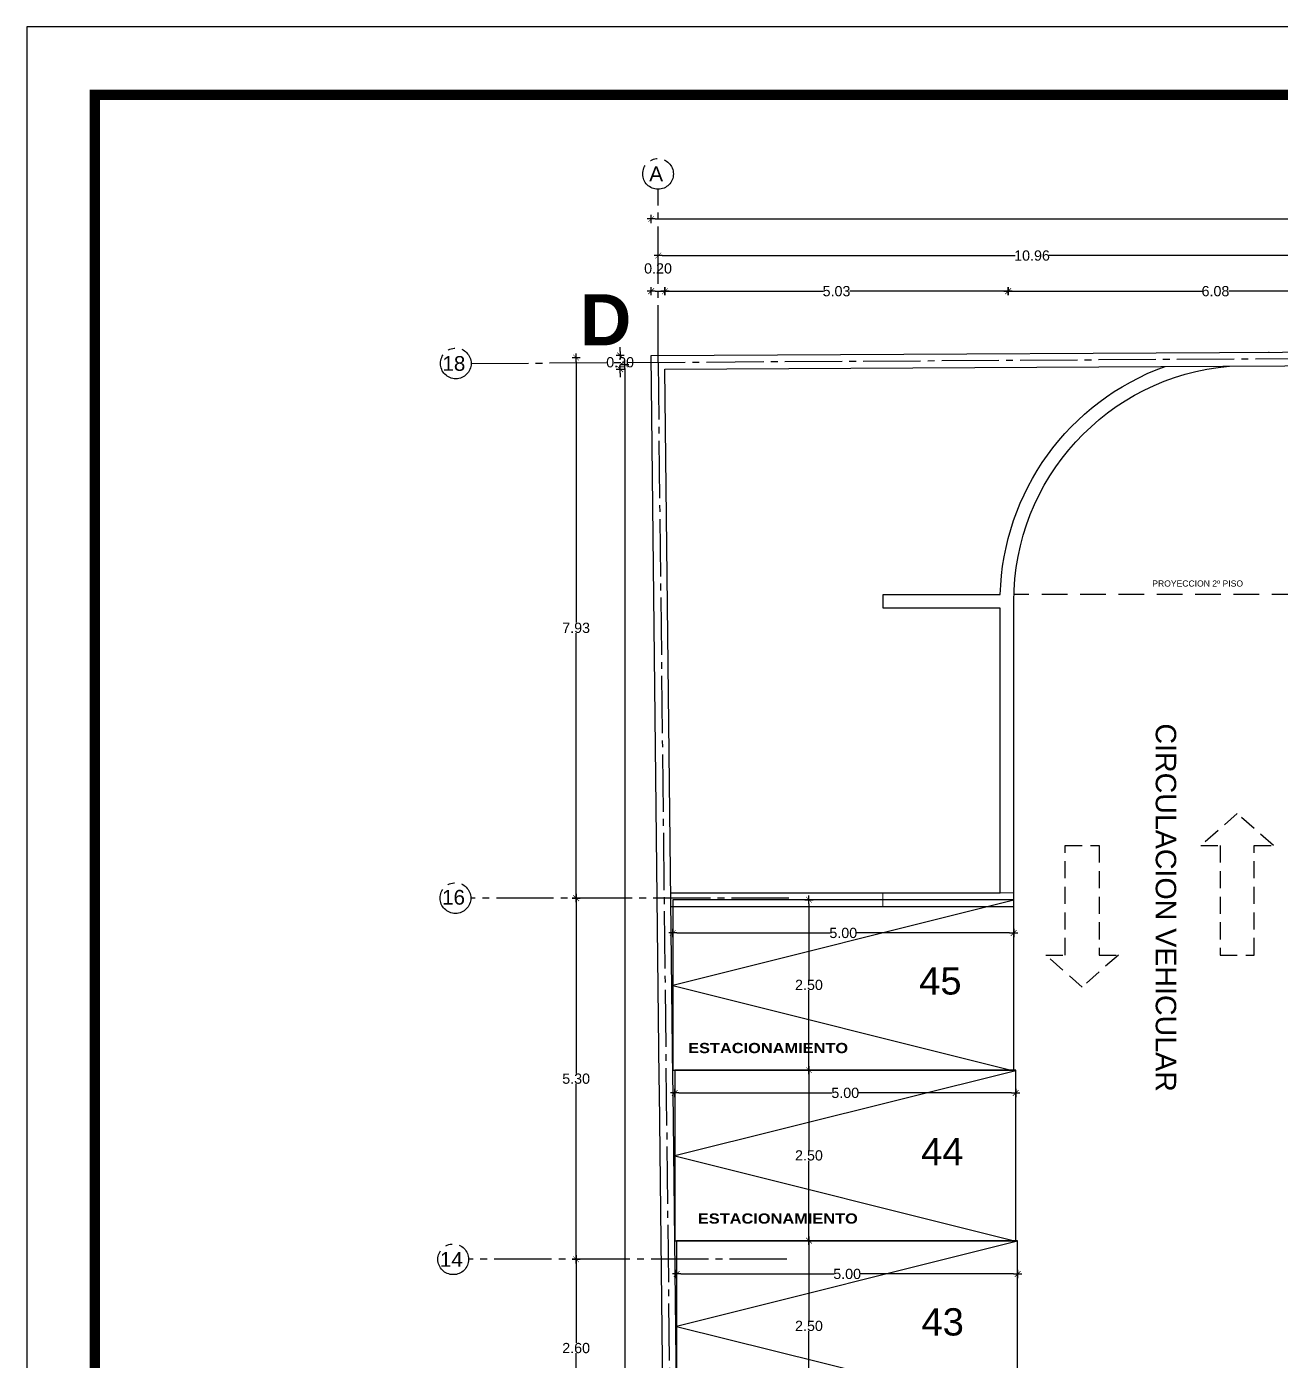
# Model space of a CAD drawing. Header units: millimetres. Extents: x 1217 to 2428, y 234 to 644.
# Drawn here: x 2338.46 to 2356.86, y 364.87 to 384.44 of the extents above; entities that cross this region are included whole.
import ezdxf

# ---------------------------------------------------------------- set-up
doc = ezdxf.new("R2010")
doc.units = ezdxf.units.MM
for name, pattern in [('ACAD_ISO04W100', [30, 24, -3, 0, -3]), ('HIDDEN', [0.375, 0.25, -0.125]), ('HIDDEN2', [0.1875, 0.125, -0.0625])]:
    doc.linetypes.add(name, pattern=pattern)
doc.layers.get('0').update_dxf_attribs({"lineweight": 5})
for name, color, linetype in [('0.1', 251, 'Continuous'), ('COTAS', 252, 'Continuous'), ('COTAS INTERIORES', 3, 'Continuous'), ('Ejes', 8, 'Continuous'), ('MURO', 5, 'Continuous'), ('Pavimento', 8, 'Continuous'), ('Texto', 1, 'Continuous'), ('Textos', 2, 'Continuous')]:
    doc.layers.add(name, color=color, linetype=linetype)
doc.styles.add('DIM000', font='')
doc.styles.add('INTERARQ', font='arial.ttf')
doc.styles.get("Standard").update_dxf_attribs({"font": 'arial.ttf'})
doc.styles.get('DIM000').set_extended_font_data('Arial Black')
doc.dimstyles.new('ESCALA_1-50', dxfattribs={"dimtxt": 0.15, "dimasz": 0.06, "dimexe": 0.18, "dimexo": 0.0625, "dimgap": 0, "dimtad": 0, "dimtih": 1, "dimtoh": 1, "dimzin": 0, "dimdsep": 46, "dimtxsty": 'INTERARQ', "dimblk": 'DIMTICK', "dimcen": 0, "dimse1": 1, "dimse2": 1, "dimclrd": 256, "dimclre": 1, "dimclrt": 2, "dimadec": 0, "dimazin": 0, "dimtfac": 4.5, "dimtofl": 0, "dimtmove": 2, "dimatfit": 3, "dimldrblk": 'DIMTICK', "dimfxl": 1, "dimtolj": 1, "dimtzin": 0, "dimarcsym": 0})

# ---------------------------------------------------------------- blocks, each defined once
blk = doc.blocks.new('DIMTICK')
at = {"color": 1}
for p, q in [((-1, 0), (1, 0)), ((0, 1), (0, -1))]:
    blk.add_line(p, q, dxfattribs=at)
at = {"color": 3, "const_width": 0.141}
blk.add_lwpolyline([(0.71, 0.71), (-0.71, -0.71)], dxfattribs=at)
blk = doc.blocks.new('*D170')
at = {"layer": 'COTAS', "lineweight": -2, "ltscale": 3, "transparency": 16777216}
for p, q in [((2347.233, 379.429), (2347.233, 361.925)), ((2347.233, 344.268), (2347.233, 361.772))]:
    blk.add_line(p, q, dxfattribs=at)
at = {"layer": 'Defpoints', "color": 0, "ltscale": 3, "transparency": 16777216}
for p in [(2347.233, 379.489), (2347.846, 379.489, 0), (2353.237, 344.208, 0)]:
    blk.add_point(p, dxfattribs=at)
at = {"layer": 'COTAS', "lineweight": -2, "ltscale": 3, "transparency": 16777216, "xscale": 0.06, "yscale": 0.06, "zscale": 0.06}
for p, rotation in [((2347.233, 379.489), 90), ((2347.233, 344.208), 270)]:
    blk.add_blockref('DIMTICK', p, dxfattribs=dict(at, rotation=rotation))
at = {"layer": 'COTAS', "color": 2, "ltscale": 3, "transparency": 16777216, "insert": (2347.233, 361.848), "char_height": 0.15, "attachment_point": 5, "style": 'INTERARQ'}
blk.add_mtext('\\A1;35.28', dxfattribs=at)
blk = doc.blocks.new('*D211')
at = {"layer": 'COTAS', "lineweight": -2, "ltscale": 3, "transparency": 16777216}
for p, q in [((2347.163, 379.679), (2347.163, 379.739)), ((2347.163, 379.36), (2347.163, 379.3))]:
    blk.add_line(p, q, dxfattribs=at)
at = {"layer": 'Defpoints', "color": 0, "ltscale": 3, "transparency": 16777216}
for p in [(2347.163, 379.619), (2347.548, 379.619, 0), (2347.846, 379.42, 0)]:
    blk.add_point(p, dxfattribs=at)
at = {"layer": 'COTAS', "lineweight": -2, "ltscale": 3, "transparency": 16777216, "xscale": 0.06, "yscale": 0.06, "zscale": 0.06}
for p, rotation in [((2347.163, 379.619), 270), ((2347.163, 379.42), 90)]:
    blk.add_blockref('DIMTICK', p, dxfattribs=dict(at, rotation=rotation))
at = {"layer": 'COTAS', "color": 2, "ltscale": 3, "transparency": 16777216, "insert": (2347.163, 379.519), "char_height": 0.15, "attachment_point": 5, "style": 'INTERARQ'}
blk.add_mtext('\\A1;0.20', dxfattribs=at)
blk = doc.blocks.new('*D176')
at = {"layer": 'COTAS', "lineweight": -2, "ltscale": 3, "transparency": 16777216}
for p, q in [((2346.518, 366.306), (2346.518, 365.141)), ((2346.518, 363.823), (2346.518, 364.988))]:
    blk.add_line(p, q, dxfattribs=at)
at = {"layer": 'Defpoints', "color": 0, "ltscale": 3, "transparency": 16777216}
for p in [(2346.518, 366.366), (2347.767, 366.366, 0), (2347.716, 363.763, 0)]:
    blk.add_point(p, dxfattribs=at)
at = {"layer": 'COTAS', "lineweight": -2, "ltscale": 3, "transparency": 16777216, "xscale": 0.06, "yscale": 0.06, "zscale": 0.06}
for p, rotation in [((2346.518, 366.366), 90), ((2346.518, 363.763), 270)]:
    blk.add_blockref('DIMTICK', p, dxfattribs=dict(at, rotation=rotation))
at = {"layer": 'COTAS', "color": 2, "ltscale": 3, "transparency": 16777216, "insert": (2346.518, 365.064), "char_height": 0.15, "attachment_point": 5, "style": 'INTERARQ'}
blk.add_mtext('\\A1;2.60', dxfattribs=at)
blk = doc.blocks.new('*D177')
at = {"layer": 'COTAS', "lineweight": -2, "ltscale": 3, "transparency": 16777216}
for p, q in [((2346.518, 371.603), (2346.518, 369.091)), ((2346.518, 366.426), (2346.518, 368.938))]:
    blk.add_line(p, q, dxfattribs=at)
at = {"layer": 'Defpoints', "color": 0, "ltscale": 3, "transparency": 16777216}
for p in [(2346.518, 371.663), (2347.706, 371.663, 0), (2347.767, 366.366, 0)]:
    blk.add_point(p, dxfattribs=at)
at = {"layer": 'COTAS', "lineweight": -2, "ltscale": 3, "transparency": 16777216, "xscale": 0.06, "yscale": 0.06, "zscale": 0.06}
for p, rotation in [((2346.518, 371.663), 90), ((2346.518, 366.366), 270)]:
    blk.add_blockref('DIMTICK', p, dxfattribs=dict(at, rotation=rotation))
at = {"layer": 'COTAS', "color": 2, "ltscale": 3, "transparency": 16777216, "insert": (2346.518, 369.014), "char_height": 0.15, "attachment_point": 5, "style": 'INTERARQ'}
blk.add_mtext('\\A1;5.30', dxfattribs=at)
blk = doc.blocks.new('*D178')
at = {"layer": 'COTAS', "lineweight": -2, "ltscale": 3, "transparency": 16777216}
for p, q in [((2346.518, 379.528), (2346.518, 375.702)), ((2346.518, 371.723), (2346.518, 375.549))]:
    blk.add_line(p, q, dxfattribs=at)
at = {"layer": 'Defpoints', "color": 0, "ltscale": 3, "transparency": 16777216}
for p in [(2346.518, 379.588), (2347.619, 379.588), (2347.706, 371.663, 0)]:
    blk.add_point(p, dxfattribs=at)
at = {"layer": 'COTAS', "lineweight": -2, "ltscale": 3, "transparency": 16777216, "xscale": 0.06, "yscale": 0.06, "zscale": 0.06}
for p, rotation in [((2346.518, 379.588), 90), ((2346.518, 371.663), 270)]:
    blk.add_blockref('DIMTICK', p, dxfattribs=dict(at, rotation=rotation))
at = {"layer": 'COTAS', "color": 2, "ltscale": 3, "transparency": 16777216, "insert": (2346.518, 375.625), "char_height": 0.15, "attachment_point": 5, "style": 'INTERARQ'}
blk.add_mtext('\\A1;7.93', dxfattribs=at)
blk = doc.blocks.new('*D144')
at = {"layer": 'COTAS', "lineweight": -2, "ltscale": 3, "transparency": 16777216}
blk.add_line((2347.678, 380.562), (2347.76, 380.562), dxfattribs=at)
at = {"layer": 'Defpoints', "color": 0, "ltscale": 3, "transparency": 16777216}
for p in [(2347.82, 380.562), (2347.618, 380.104, 0), (2347.82, 379.905, 0)]:
    blk.add_point(p, dxfattribs=at)
at = {"layer": 'COTAS', "lineweight": -2, "ltscale": 3, "transparency": 16777216, "xscale": 0.06, "yscale": 0.06, "zscale": 0.06, "rotation": 180}
blk.add_blockref('DIMTICK', (2347.618, 380.562), dxfattribs=at)
at = {"layer": 'COTAS', "lineweight": -2, "ltscale": 3, "transparency": 16777216, "xscale": 0.06, "yscale": 0.06, "zscale": 0.06}
blk.add_blockref('DIMTICK', (2347.82, 380.562), dxfattribs=at)
at = {"layer": 'COTAS', "color": 2, "ltscale": 3, "transparency": 16777216, "insert": (2347.719, 380.895), "char_height": 0.15, "attachment_point": 5, "style": 'INTERARQ'}
blk.add_mtext('\\A1;0.20', dxfattribs=at)
blk = doc.blocks.new('*D145')
at = {"layer": 'COTAS', "lineweight": -2, "ltscale": 3, "transparency": 16777216}
for p, q in [((2347.88, 380.562), (2350.141, 380.562)), ((2352.792, 380.562), (2350.531, 380.562))]:
    blk.add_line(p, q, dxfattribs=at)
at = {"layer": 'Defpoints', "color": 0, "ltscale": 3, "transparency": 16777216}
for p in [(2352.852, 380.562), (2347.82, 379.905, 0), (2352.852, 379.814)]:
    blk.add_point(p, dxfattribs=at)
at = {"layer": 'COTAS', "lineweight": -2, "ltscale": 3, "transparency": 16777216, "xscale": 0.06, "yscale": 0.06, "zscale": 0.06, "rotation": 180}
blk.add_blockref('DIMTICK', (2347.82, 380.562), dxfattribs=at)
at = {"layer": 'COTAS', "lineweight": -2, "ltscale": 3, "transparency": 16777216, "xscale": 0.06, "yscale": 0.06, "zscale": 0.06}
blk.add_blockref('DIMTICK', (2352.852, 380.562), dxfattribs=at)
at = {"layer": 'COTAS', "color": 2, "ltscale": 3, "transparency": 16777216, "insert": (2350.336, 380.562), "char_height": 0.15, "attachment_point": 5, "style": 'INTERARQ'}
blk.add_mtext('\\A1;5.03', dxfattribs=at)
blk = doc.blocks.new('*D146')
at = {"layer": 'COTAS', "lineweight": -2, "ltscale": 3, "transparency": 16777216}
for p, q in [((2352.912, 380.562), (2355.697, 380.562)), ((2358.874, 380.562), (2356.088, 380.562))]:
    blk.add_line(p, q, dxfattribs=at)
at = {"layer": 'Defpoints', "color": 0, "ltscale": 3, "transparency": 16777216}
for p in [(2358.934, 380.562), (2358.934, 379.965), (2352.852, 379.814)]:
    blk.add_point(p, dxfattribs=at)
at = {"layer": 'COTAS', "lineweight": -2, "ltscale": 3, "transparency": 16777216, "xscale": 0.06, "yscale": 0.06, "zscale": 0.06, "rotation": 180}
blk.add_blockref('DIMTICK', (2352.852, 380.562), dxfattribs=at)
at = {"layer": 'COTAS', "lineweight": -2, "ltscale": 3, "transparency": 16777216, "xscale": 0.06, "yscale": 0.06, "zscale": 0.06}
blk.add_blockref('DIMTICK', (2358.934, 380.562), dxfattribs=at)
at = {"layer": 'COTAS', "color": 2, "ltscale": 3, "transparency": 16777216, "insert": (2355.893, 380.562), "char_height": 0.15, "attachment_point": 5, "style": 'INTERARQ'}
blk.add_mtext('\\A1;6.08', dxfattribs=at)
blk = doc.blocks.new('*D150')
at = {"layer": 'COTAS', "lineweight": -2, "ltscale": 3, "transparency": 16777216}
for p, q in [((2347.781, 381.084), (2352.957, 381.084)), ((2358.624, 381.084), (2353.448, 381.084))]:
    blk.add_line(p, q, dxfattribs=at)
at = {"layer": 'Defpoints', "color": 0, "ltscale": 3, "transparency": 16777216}
for p in [(2358.684, 381.084), (2358.684, 380.071, 0), (2347.721, 380.004, 0)]:
    blk.add_point(p, dxfattribs=at)
at = {"layer": 'COTAS', "lineweight": -2, "ltscale": 3, "transparency": 16777216, "xscale": 0.06, "yscale": 0.06, "zscale": 0.06, "rotation": 180}
blk.add_blockref('DIMTICK', (2347.721, 381.084), dxfattribs=at)
at = {"layer": 'COTAS', "lineweight": -2, "ltscale": 3, "transparency": 16777216, "xscale": 0.06, "yscale": 0.06, "zscale": 0.06}
blk.add_blockref('DIMTICK', (2358.684, 381.084), dxfattribs=at)
at = {"layer": 'COTAS', "color": 2, "ltscale": 3, "transparency": 16777216, "insert": (2353.203, 381.084), "char_height": 0.15, "attachment_point": 5, "style": 'INTERARQ'}
blk.add_mtext('\\A1;10.96', dxfattribs=at)
blk = doc.blocks.new('*D158')
at = {"layer": 'COTAS', "lineweight": -2, "ltscale": 3, "transparency": 16777216}
for p, q in [((2347.678, 381.621), (2363.275, 381.621)), ((2379.376, 381.621), (2363.779, 381.621))]:
    blk.add_line(p, q, dxfattribs=at)
at = {"layer": 'Defpoints', "color": 0, "ltscale": 3, "transparency": 16777216}
for p in [(2379.436, 381.621), (2379.436, 380.296, 0), (2347.618, 380.104, 0)]:
    blk.add_point(p, dxfattribs=at)
at = {"layer": 'COTAS', "lineweight": -2, "ltscale": 3, "transparency": 16777216, "xscale": 0.06, "yscale": 0.06, "zscale": 0.06, "rotation": 180}
blk.add_blockref('DIMTICK', (2347.618, 381.621), dxfattribs=at)
at = {"layer": 'COTAS', "lineweight": -2, "ltscale": 3, "transparency": 16777216, "xscale": 0.06, "yscale": 0.06, "zscale": 0.06}
blk.add_blockref('DIMTICK', (2379.436, 381.621), dxfattribs=at)
at = {"layer": 'COTAS', "color": 2, "ltscale": 3, "transparency": 16777216, "insert": (2363.527, 381.621), "char_height": 0.15, "attachment_point": 5, "style": 'INTERARQ'}
blk.add_mtext('\\A1;31.82', dxfattribs=at)
blk = doc.blocks.new('*D233')
at = {"layer": 'COTAS INTERIORES', "lineweight": -2, "ltscale": 3, "transparency": 16777216}
for p, q in [((2349.932, 366.579), (2349.932, 365.465)), ((2349.932, 364.199), (2349.932, 365.312))]:
    blk.add_line(p, q, dxfattribs=at)
at = {"layer": 'Defpoints', "color": 0, "ltscale": 3, "transparency": 16777216}
for p in [(2349.932, 366.639), (2350.779, 366.639, 0), (2350.866, 364.139, 0)]:
    blk.add_point(p, dxfattribs=at)
at = {"layer": 'COTAS INTERIORES', "lineweight": -2, "ltscale": 3, "transparency": 16777216, "xscale": 0.06, "yscale": 0.06, "zscale": 0.06}
for p, rotation in [((2349.932, 366.639), 90), ((2349.932, 364.139), 270)]:
    blk.add_blockref('DIMTICK', p, dxfattribs=dict(at, rotation=rotation))
at = {"layer": 'COTAS INTERIORES', "color": 2, "ltscale": 3, "transparency": 16777216, "insert": (2349.932, 365.389), "char_height": 0.15, "attachment_point": 5, "style": 'INTERARQ'}
blk.add_mtext('\\A1;2.50', dxfattribs=at)
blk = doc.blocks.new('*D234')
at = {"layer": 'COTAS INTERIORES', "lineweight": -2, "ltscale": 3, "transparency": 16777216}
for p, q in [((2349.932, 369.079), (2349.932, 367.965)), ((2349.932, 366.699), (2349.932, 367.812))]:
    blk.add_line(p, q, dxfattribs=at)
at = {"layer": 'Defpoints', "color": 0, "ltscale": 3, "transparency": 16777216}
for p in [(2349.932, 369.139), (2350.837, 369.139, 0), (2350.779, 366.639, 0)]:
    blk.add_point(p, dxfattribs=at)
at = {"layer": 'COTAS INTERIORES', "lineweight": -2, "ltscale": 3, "transparency": 16777216, "xscale": 0.06, "yscale": 0.06, "zscale": 0.06}
for p, rotation in [((2349.932, 369.139), 90), ((2349.932, 366.639), 270)]:
    blk.add_blockref('DIMTICK', p, dxfattribs=dict(at, rotation=rotation))
at = {"layer": 'COTAS INTERIORES', "color": 2, "ltscale": 3, "transparency": 16777216, "insert": (2349.932, 367.889), "char_height": 0.15, "attachment_point": 5, "style": 'INTERARQ'}
blk.add_mtext('\\A1;2.50', dxfattribs=at)
blk = doc.blocks.new('*D235')
at = {"layer": 'COTAS INTERIORES', "lineweight": -2, "ltscale": 3, "transparency": 16777216}
for p, q in [((2349.932, 371.579), (2349.932, 370.465)), ((2349.932, 369.199), (2349.932, 370.312))]:
    blk.add_line(p, q, dxfattribs=at)
at = {"layer": 'Defpoints', "color": 0, "ltscale": 3, "transparency": 16777216}
for p in [(2349.932, 371.639), (2350.953, 371.639, 0), (2350.837, 369.139, 0)]:
    blk.add_point(p, dxfattribs=at)
at = {"layer": 'COTAS INTERIORES', "lineweight": -2, "ltscale": 3, "transparency": 16777216, "xscale": 0.06, "yscale": 0.06, "zscale": 0.06}
for p, rotation in [((2349.932, 371.639), 90), ((2349.932, 369.139), 270)]:
    blk.add_blockref('DIMTICK', p, dxfattribs=dict(at, rotation=rotation))
at = {"layer": 'COTAS INTERIORES', "color": 2, "ltscale": 3, "transparency": 16777216, "insert": (2349.932, 370.389), "char_height": 0.15, "attachment_point": 5, "style": 'INTERARQ'}
blk.add_mtext('\\A1;2.50', dxfattribs=at)
blk = doc.blocks.new('*D220')
at = {"layer": 'COTAS INTERIORES', "lineweight": -2, "ltscale": 3, "transparency": 16777216}
for p, q in [((2348.052, 366.151), (2350.297, 366.151)), ((2352.932, 366.151), (2350.686, 366.151))]:
    blk.add_line(p, q, dxfattribs=at)
at = {"layer": 'Defpoints', "color": 0, "ltscale": 3, "transparency": 16777216}
for p in [(2347.992, 366.63, 0), (2352.992, 366.63, 0), (2352.992, 366.151)]:
    blk.add_point(p, dxfattribs=at)
at = {"layer": 'COTAS INTERIORES', "lineweight": -2, "ltscale": 3, "transparency": 16777216, "xscale": 0.06, "yscale": 0.06, "zscale": 0.06, "rotation": 180}
blk.add_blockref('DIMTICK', (2347.992, 366.151), dxfattribs=at)
at = {"layer": 'COTAS INTERIORES', "lineweight": -2, "ltscale": 3, "transparency": 16777216, "xscale": 0.06, "yscale": 0.06, "zscale": 0.06}
blk.add_blockref('DIMTICK', (2352.992, 366.151), dxfattribs=at)
at = {"layer": 'COTAS INTERIORES', "color": 2, "ltscale": 3, "transparency": 16777216, "insert": (2350.492, 366.151), "char_height": 0.15, "attachment_point": 5, "style": 'INTERARQ'}
blk.add_mtext('\\A1;5.00', dxfattribs=at)
blk = doc.blocks.new('*D221')
at = {"layer": 'COTAS INTERIORES', "lineweight": -2, "ltscale": 3, "transparency": 16777216}
for p, q in [((2348.024, 368.806), (2350.269, 368.806)), ((2352.904, 368.806), (2350.658, 368.806))]:
    blk.add_line(p, q, dxfattribs=at)
at = {"layer": 'Defpoints', "color": 0, "ltscale": 3, "transparency": 16777216}
for p in [(2347.964, 369.13, 0), (2352.964, 369.13, 0), (2352.964, 368.806)]:
    blk.add_point(p, dxfattribs=at)
at = {"layer": 'COTAS INTERIORES', "lineweight": -2, "ltscale": 3, "transparency": 16777216, "xscale": 0.06, "yscale": 0.06, "zscale": 0.06, "rotation": 180}
blk.add_blockref('DIMTICK', (2347.964, 368.806), dxfattribs=at)
at = {"layer": 'COTAS INTERIORES', "lineweight": -2, "ltscale": 3, "transparency": 16777216, "xscale": 0.06, "yscale": 0.06, "zscale": 0.06}
blk.add_blockref('DIMTICK', (2352.964, 368.806), dxfattribs=at)
at = {"layer": 'COTAS INTERIORES', "color": 2, "ltscale": 3, "transparency": 16777216, "insert": (2350.464, 368.806), "char_height": 0.15, "attachment_point": 5, "style": 'INTERARQ'}
blk.add_mtext('\\A1;5.00', dxfattribs=at)
blk = doc.blocks.new('*D222')
at = {"layer": 'COTAS INTERIORES', "lineweight": -2, "ltscale": 3, "transparency": 16777216}
for p, q in [((2347.995, 371.151), (2350.241, 371.151)), ((2352.875, 371.151), (2350.63, 371.151))]:
    blk.add_line(p, q, dxfattribs=at)
at = {"layer": 'Defpoints', "color": 0, "ltscale": 3, "transparency": 16777216}
for p in [(2347.935, 371.63, 0), (2352.935, 371.63, 0), (2352.935, 371.151)]:
    blk.add_point(p, dxfattribs=at)
at = {"layer": 'COTAS INTERIORES', "lineweight": -2, "ltscale": 3, "transparency": 16777216, "xscale": 0.06, "yscale": 0.06, "zscale": 0.06, "rotation": 180}
blk.add_blockref('DIMTICK', (2347.935, 371.151), dxfattribs=at)
at = {"layer": 'COTAS INTERIORES', "lineweight": -2, "ltscale": 3, "transparency": 16777216, "xscale": 0.06, "yscale": 0.06, "zscale": 0.06}
blk.add_blockref('DIMTICK', (2352.935, 371.151), dxfattribs=at)
at = {"layer": 'COTAS INTERIORES', "color": 2, "ltscale": 3, "transparency": 16777216, "insert": (2350.435, 371.151), "char_height": 0.15, "attachment_point": 5, "style": 'INTERARQ'}
blk.add_mtext('\\A1;5.00', dxfattribs=at)

msp = doc.modelspace()

# ---------------------------------------------------------------- linework, layer by layer
at = {"ltscale": 3, "elevation": 0}
msp.add_lwpolyline([(2351.01625, 371.74176), (2352.93541, 371.74176), (2352.93541, 371.5418), (2351.01625, 371.5418)], close=True, dxfattribs=at)
at = {"layer": '0.1', "ltscale": 3, "elevation": 0}
msp.add_lwpolyline([(2338.46076, 332.44057), (2428.46076, 332.44057), (2428.46076, 384.44057), (2338.46076, 384.44057)], close=True, dxfattribs=at)
at = {"layer": '0.1', "ltscale": 3, "const_width": 0.15, "elevation": 0}
msp.add_lwpolyline([(2339.46076, 333.44057), (2427.46076, 333.44057), (2427.46076, 383.44057), (2339.46076, 383.44057)], close=True, dxfattribs=at)
at = {"layer": '0.1', "linetype": 'HIDDEN2', "ltscale": 3, "elevation": 0}
msp.add_lwpolyline([(2358.78365, 376.11283), (2352.93685, 376.11283)], dxfattribs=at)
at = {"layer": '0.1', "color": 8, "linetype": 'HIDDEN', "elevation": 0}
for points in [[(2356.21124, 372.90244), (2355.68022, 372.43299), (2355.96124, 372.43299), (2355.96124, 370.82781), (2356.46124, 370.82781), (2356.46124, 372.43299), (2356.74227, 372.43299)], [(2353.93773, 370.35836), (2353.40671, 370.82781), (2353.68773, 370.82781), (2353.68773, 372.43299), (2354.18773, 372.43299), (2354.18773, 370.82781), (2354.46875, 370.82781)]]:
    msp.add_lwpolyline(points, close=True, dxfattribs=at)
at = {"layer": 'COTAS INTERIORES', "ltscale": 3, "elevation": 0}
for points in [[(2356.67315, 379.66724, -0.00056921), (2356.68147, 379.66661)], [(2347.90861, 371.54174), (2352.93541, 371.54174), (2352.93541, 376.01283, -0.38878238), (2356.09691, 379.46415, -0.38878238)], [(2352.73678, 376.11282, -0.30839701), (2355.15399, 379.4591)]]:
    msp.add_lwpolyline(points, format="xyb", dxfattribs=at)
for points in [[(2352.73541, 375.91286), (2351.01852, 375.91286), (2351.01852, 376.11282), (2352.73678, 376.11282)], [(2347.90636, 371.74176), (2352.73541, 371.74176), (2352.73541, 375.91286)]]:
    msp.add_lwpolyline(points, dxfattribs=at)
at = {"layer": 'Ejes', "linetype": 'ACAD_ISO04W100', "ltscale": 0.035, "elevation": 0}
for points in [[(2347.7191, 379.51923), (2347.7191, 382.05671)], [(2344.97835, 379.50272), (2382.34027, 379.72869)], [(2347.7191, 379.51924), (2348.14495, 341.6287)], [(2349.63816, 371.66259), (2344.97302, 371.66259)], [(2349.63816, 371.66259), (2344.97302, 371.66259)], [(2349.60679, 366.36595), (2344.94166, 366.36595)], [(2349.60679, 366.36595), (2344.94166, 366.36595)]]:
    msp.add_lwpolyline(points, dxfattribs=at)
at = {"layer": 'Ejes', "linetype": 'ACAD_ISO04W100', "ltscale": 0.035}
for centre in [(2347.7191, 382.28168, 0), (2344.75337, 379.50273, 0), (2344.75337, 379.50272, 0), (2344.74805, 371.66259, 0), (2344.74805, 371.66259, 0), (2344.71577, 366.36595, 0), (2344.71577, 366.36595, 0)]:
    msp.add_circle(centre, 0.22498, dxfattribs=at)
at = {"layer": 'MURO', "color": 5, "elevation": 0}
for points in [[(2348.21908, 343.93864), (2348.0196, 343.93864), (2347.73943, 368.81979), (2347.73715, 369.02204), (2347.61806, 379.61869), (2358.72793, 379.67826), (2379.43592, 379.81113), (2379.82617, 341.52665)], [(2348.21908, 343.93864), (2347.93941, 368.82204), (2347.93714, 369.02429), (2347.82031, 379.41977), (2358.72911, 379.47827), (2358.72911, 379.47827), (2379.23796, 379.60985), (2379.62616, 341.52665)]]:
    msp.add_lwpolyline(points, dxfattribs=at)
at = {"layer": 'MURO', "color": 1, "ltscale": 3, "elevation": 0}
for points in [[(2347.93541, 371.63851), (2347.93541, 369.13851), (2352.93541, 369.13851), (2352.93541, 371.63851), (2347.93541, 371.63851)], [(2347.96354, 369.13863), (2347.96354, 366.63863), (2352.96354, 366.63863), (2352.96354, 369.13863), (2347.96354, 369.13863)], [(2347.99169, 366.63863), (2347.99169, 364.13863), (2352.99169, 364.13863), (2352.99169, 366.63863), (2347.99169, 366.63863)]]:
    msp.add_lwpolyline(points, dxfattribs=at)
at = {"layer": 'Pavimento', "color": 251, "ltscale": 3, "elevation": 0}
for points in [[(2352.93541, 371.63124), (2347.93541, 370.38124), (2352.93541, 369.13124)], [(2352.96354, 369.13135), (2347.96354, 367.88135), (2352.96354, 366.63135)], [(2352.99169, 366.63135), (2347.99169, 365.38135), (2352.99169, 364.13863)]]:
    msp.add_lwpolyline(points, dxfattribs=at)

# ---------------------------------------------------------------- texts
at = {"ltscale": 3, "insert": (2354.96654, 376.3208), "char_height": 0.09, "attachment_point": 1}
msp.add_mtext_dynamic_manual_height_columns('PROYECCION 2º PISO', width=1.4853771, gutter_width=12.5, heights=[0], dxfattribs=at)
at = {"layer": 'Ejes', "char_height": 0.216, "width": 0.344369, "attachment_point": 5}
for s, insert in [('A', (2347.69109, 382.28342, 0)), ('18', (2344.72536, 379.50098, 0)), ('16', (2344.72004, 371.673, 0)), ('14', (2344.68776, 366.36421, 0))]:
    msp.add_mtext(s, dxfattribs=dict(at, insert=insert))
at = {"layer": 'Texto', "insert": (2355.1649, 371.52289, 0), "char_height": 0.3, "width": 6.8254388, "attachment_point": 5, "rotation": 270}
msp.add_mtext('{\\fArial|b0|i0|c0|p34;CIRCULACION VEHICULAR}', dxfattribs=at)
at = {"layer": 'Texto', "char_height": 0.4, "width": 1.5818117, "attachment_point": 5}
for s, insert in [('45', (2351.85915, 370.44569, 0)), ('44', (2351.88729, 367.94595, 0)), ('43', (2351.89296, 365.44587, 0))]:
    msp.add_mtext(s, dxfattribs=dict(at, insert=insert))
at = {"layer": 'Textos', "color": 7, "style": 'DIM000'}
for p in [(2348.16065, 369.38912, 0), (2348.30309, 366.88903, 0)]:
    msp.add_text('ESTACIONAMIENTO', height=0.15, dxfattribs=at).set_placement(p)
at = {"layer": 'Textos', "color": 0, "insert": (2346.94997, 380.14327, 0), "char_height": 0.75, "width": 2.965897, "attachment_point": 5}
msp.add_mtext('{\\fArial|b1|i0|c0|p34;D}', dxfattribs=at)

# ---------------------------------------------------------------- dimensions: what is measured, and where the dimension line sits
at = {"layer": 'COTAS', "ltscale": 3}
for base, p1, p2, picture, middle in [((2379.43592, 381.62113), (2347.61806, 380.10369, 0), (2379.43592, 380.29613, 0), '*D158', (2363.52699, 381.62113)), ((2358.68359, 381.08431), (2347.72141, 380.00431, 0), (2358.68359, 380.07062, 0), '*D150', (2353.2025, 381.08431)), ((2347.82031, 380.5622), (2347.61806, 380.10369, 0), (2347.82031, 379.90477, 0), '*D144', (2347.71918, 380.89537)), ((2352.85167, 380.5622), (2347.82031, 379.90477, 0), (2352.85167, 379.81384), '*D145', (2350.33599, 380.5622)), ((2358.93365, 380.5622, 0), (2352.85167, 379.81384, 0), (2358.93365, 379.96458, 0), '*D146', (2355.89266, 380.5622, 0))]:
    dim = msp.add_linear_dim(base=base, p1=p1, p2=p2, dimstyle='ESCALA_1-50', dxfattribs=at)
    dim.commit()
    dim.dimension.update_dxf_attribs({"geometry": picture, "text_midpoint": middle})
for base, p1, p2, picture, middle in [((2347.16264, 379.61869), (2347.84596, 379.41991, 0), (2347.54806, 379.61869, 0), '*D211', (2347.16264, 379.5193)), ((2346.51795, 379.58771), (2347.70568, 371.66259, 0), (2347.61918, 379.58771), '*D178', (2346.51795, 375.62515)), ((2347.23264, 379.48892), (2353.23733, 344.20765, 0), (2347.84596, 379.48892, 0), '*D170', (2347.23264, 361.84829)), ((2346.51795, 371.66259), (2347.76723, 366.36595, 0), (2347.70568, 371.66259, 0), '*D177', (2346.51795, 369.01427)), ((2346.51795, 366.36595), (2347.71605, 363.76285, 0), (2347.76723, 366.36595, 0), '*D176', (2346.51795, 365.0644))]:
    dim = msp.add_linear_dim(base=base, p1=p1, p2=p2, angle=90, dimstyle='ESCALA_1-50', dxfattribs=at)
    dim.commit()
    dim.dimension.update_dxf_attribs({"geometry": picture, "text_midpoint": middle})
at = {"layer": 'COTAS INTERIORES', "ltscale": 3}
for base, p1, p2, picture, middle in [((2349.93195, 371.63851, 0), (2350.83694, 369.13851, 0), (2350.95326, 371.63851, 0), '*D235', (2349.93195, 370.38851, 0)), ((2349.93195, 369.13851, 0), (2350.77883, 366.63863, 0), (2350.83694, 369.13851, 0), '*D234', (2349.93195, 367.88857, 0)), ((2349.93195, 366.63863, 0), (2350.86619, 364.13863, 0), (2350.77883, 366.63863, 0), '*D233', (2349.93195, 365.38863, 0))]:
    dim = msp.add_linear_dim(base=base, p1=p1, p2=p2, angle=90, dimstyle='ESCALA_1-50', dxfattribs=at)
    dim.commit()
    dim.dimension.update_dxf_attribs({"geometry": picture, "text_midpoint": middle})
for base, p1, p2, picture, middle in [((2352.93541, 371.15056), (2347.93541, 371.63007, 0), (2352.93541, 371.63007, 0), '*D222', (2350.43541, 371.15056)), ((2352.96354, 368.8057), (2347.96354, 369.13018, 0), (2352.96354, 369.13018, 0), '*D221', (2350.46354, 368.8057)), ((2352.99169, 366.15067), (2347.99169, 366.63018, 0), (2352.99169, 366.63018, 0), '*D220', (2350.49169, 366.15067))]:
    dim = msp.add_linear_dim(base=base, p1=p1, p2=p2, dimstyle='ESCALA_1-50', dxfattribs=at)
    dim.commit()
    dim.dimension.update_dxf_attribs({"geometry": picture, "text_midpoint": middle})

doc.saveas('drawing.dxf')
